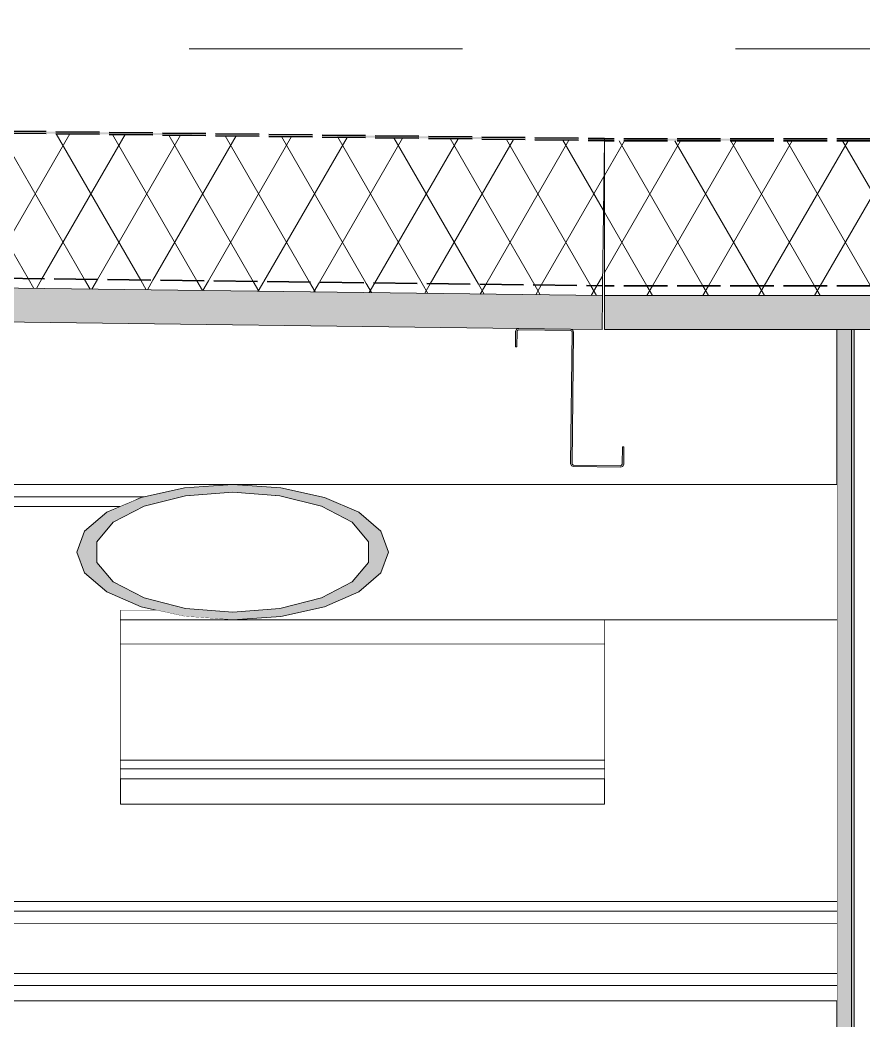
# Model space of a CAD drawing. Header units: millimetres. Extents: x -48147 to 1428745, y -495156 to 18123.
# Drawn here: x 1380830 to 1381702, y -474703 to -473669 of the extents above; entities that cross this region are included whole.
import ezdxf

# ---------------------------------------------------------------- set-up
doc = ezdxf.new("R2010")
doc.units = ezdxf.units.MM
doc.header["$MEASUREMENT"] = 0
for name, pattern in [('Dashed', [2822.222233, 1411.111116, -1411.111116]), ('Hidden Line', [55, 45, -10]), ('Wipeout_Contour', [1000, 0, -1000])]:
    doc.linetypes.add(name, pattern=pattern)
for name, color, linetype, lineweight, true_color in [('0_Pen_No__105', 7, 'Continuous', 15, 0xa6a6a6), ('New_A-20-M_Roof_Pen_No__147', 7, 'Continuous', 0, 0x606060), ('New_A-20-M_Roof_Pen_No__149', 7, 'Continuous', 0, 0x2a2a2a), ('New_A-20-M_Roof_Pen_No__162', 7, 'Continuous', 0, 0xe47200), ('New_A-20-M_Roof_Pen_No__81', 7, 'Continuous', 20, 0x6a6a6a), ('New_A-25-M_Wall_Int_Pen_No__107', 7, 'Continuous', 15, 0xa6a6a6)]:
    doc.layers.add(name, color=color, linetype=linetype, lineweight=lineweight, true_color=true_color)
for name, color, linetype in [('New_A-20-M_Roof', 7, 'Continuous'), ('New_A-25-M_Wall_Int', 7, 'Continuous'), ('S-280-M_STRUCT_FRAME.IFC Import', 7, 'Continuous')]:
    doc.layers.add(name, color=color, linetype=linetype)
for name, color, linetype, lineweight in [('New_A-20-M_Roof_Pen_No__193', 7, 'Continuous', 18), ('New_A-20-M_Roof_Pen_No__195', 7, 'Continuous', 35), ('New_A-20-M_Roof_Pen_No__4', 7, 'Continuous', 20), ('New_A-20-M_Roof_Pen_No__85', 8, 'Continuous', 20), ('New_A-25-M_Wall_Int_Pen_No__1', 7, 'Continuous', 13), ('S-280-M_STRUCT_FRAME.IFC Import_Pen_No__1', 7, 'Continuous', 13), ('S-280-M_STRUCT_FRAME.IFC Import_Pen_No__160', 5, 'Continuous', 200), ('S-280-M_STRUCT_FRAME.IFC Import_Pen_No__90', 8, 'Continuous', 20)]:
    doc.layers.add(name, color=color, linetype=linetype, lineweight=lineweight)
pattern_1 = [(60, (1341556.51, -489898.95), (-43.30127, 25), []), (120, (1341556.51, -489898.95), (43.30127, 25), [])]

# ---------------------------------------------------------------- blocks, each defined once
blk = doc.blocks.new('Section Elem_27_2', base_point=(1341556.5, -489899))
at = {"layer": 'New_A-25-M_Wall_Int_Pen_No__107', "linetype": 'Continuous'}
blk.add_hatch(color=256, dxfattribs=at).paths.add_polyline_path([(1381673.7, -473989), (1381673.7, -475649), (1381688.7, -475649), (1381688.7, -473989)])
at = {"layer": 'New_A-25-M_Wall_Int_Pen_No__107', "linetype": 'Continuous', "lineweight": 0, "true_color": 0x535353}
blk.add_hatch(color=251, dxfattribs=at).paths.add_polyline_path([(1381688.7, -475649), (1381691.7, -475649), (1381691.7, -473989), (1381688.7, -473989)])
at = {"layer": 'New_A-25-M_Wall_Int_Pen_No__1', "linetype": 'Continuous'}
blk.add_line((1381673.7, -473989), (1381673.7, -474724), dxfattribs=at)
at = {"color": 254, "linetype": 'Wipeout_Contour', "lineweight": 0, "ltscale": 5844044.067370616}
blk.add_wipeout([(1381691.7, -475649), (1381711.7, -475649), (1381711.7, -473989), (1381691.7, -473989)], dxfattribs=at).dxf.layer = 'New_A-25-M_Wall_Int'
at = {"layer": 'New_A-25-M_Wall_Int_Pen_No__1', "linetype": 'Continuous'}
for p, q in [((1381688.7, -473989), (1381688.7, -475649)), ((1381691.7, -473989), (1381691.7, -475649))]:
    blk.add_line(p, q, dxfattribs=at)
blk = doc.blocks.new('*X315', base_point=(1341556.5, -489899))
at = {"layer": 'New_A-20-M_Roof_Pen_No__162', "linetype": 'Continuous'}
for points in [[(1381007.3, -473786.6), (1380857.3, -473784.7), (1380857.3, -473786.7), (1381007.3, -473788.6)], [(1381307.3, -473790.3), (1381157.3, -473788.5), (1381157.3, -473790.5), (1381307.3, -473792.3)]]:
    blk.add_hatch(color=256, dxfattribs=at).paths.add_polyline_path(points)
blk = doc.blocks.new('Section Elem_289_2', base_point=(1341556.5, -489899))
at = {"layer": 'New_A-20-M_Roof_Pen_No__4', "linetype": 'Continuous'}
for p, q in [((1380198.7, -473973.4), (1381345, -473987.8)), ((1381345, -473987.8), (1381398.6, -473988.5)), ((1381398.6, -473988.5), (1381431, -473988.9))]:
    blk.add_line(p, q, dxfattribs=at)
at = {"color": 254, "linetype": 'Wipeout_Contour', "lineweight": 0, "ltscale": 5828665.253589485}
blk.add_wipeout([(1381433.5, -473791.9), (1374573.5, -473705.7), (1374573.5, -473707.7), (1381433.5, -473793.9)], dxfattribs=at).dxf.layer = 'New_A-20-M_Roof'
at = {"layer": 'New_A-20-M_Roof'}
blk.add_blockref('*X315', (1341556.5, -489899), dxfattribs=at)
at = {"color": 254, "linetype": 'Wipeout_Contour', "lineweight": 0, "ltscale": 5828762.298237704}
blk.add_wipeout([(1374573.5, -473707.7), (1374573.5, -473857.7), (1381431.6, -473943.9), (1381433.5, -473793.9)], dxfattribs=at).dxf.layer = 'New_A-20-M_Roof'
at = {"layer": 'New_A-20-M_Roof_Pen_No__85', "linetype": 'Continuous'}
h = blk.add_hatch(dxfattribs=at)
h.set_pattern_fill('Batt_Insulation_0002', color=256, style=0, pattern_type=2)
h.set_pattern_definition(pattern_1)
h.paths.add_polyline_path([(1374573.5, -473707.7), (1374573.5, -473857.7), (1381431.6, -473943.9), (1381433.5, -473793.9)])
at = {"layer": 'New_A-20-M_Roof_Pen_No__195', "linetype": 'Hidden Line', "flags": 128}
for points in [[(1371682.5, -473669.4), (1374573.5, -473705.7), (1381433.5, -473791.9)], [(1371682.5, -473671.4), (1374573.5, -473707.7), (1381433.5, -473793.9)]]:
    blk.add_lwpolyline(points, dxfattribs=at)
at = {"color": 254, "linetype": 'Wipeout_Contour', "lineweight": 0, "ltscale": 5828864.449345781}
blk.add_wipeout([(1374573.5, -473857.7), (1374573.5, -473867.7), (1381431.5, -473953.9), (1381431.6, -473943.9)], dxfattribs=at).dxf.layer = 'New_A-20-M_Roof'
at = {"layer": 'New_A-20-M_Roof_Pen_No__81', "linetype": 'Continuous', "lineweight": 0, "true_color": 0x353535}
blk.add_hatch(color=250, dxfattribs=at).paths.add_polyline_path([(1374573.5, -473867.7), (1374573.5, -473902.7), (1381431, -473988.9), (1381431.5, -473953.9)])
at = {"layer": 'New_A-20-M_Roof_Pen_No__85', "linetype": 'Continuous'}
h = blk.add_hatch(dxfattribs=at)
h.set_pattern_fill('Batt_Insulation_0002', color=256, style=0, pattern_type=2)
h.set_pattern_definition(pattern_1)
h.paths.add_polyline_path([(1374573.5, -473857.7), (1374573.5, -473867.7), (1381431.5, -473953.9), (1381431.6, -473943.9)])
at = {"layer": 'New_A-20-M_Roof_Pen_No__147', "linetype": 'Continuous'}
blk.add_line((1381431.5, -473953.9), (1381431, -473988.9), dxfattribs=at)
at = {"layer": 'New_A-20-M_Roof_Pen_No__149', "linetype": 'Continuous', "flags": 128}
blk.add_lwpolyline([(1371680.4, -473831.4), (1374573.5, -473867.7), (1381431.5, -473953.9)], dxfattribs=at)
at = {"layer": 'New_A-20-M_Roof_Pen_No__193', "linetype": 'Continuous', "flags": 128}
blk.add_lwpolyline([(1381433.5, -473791.9), (1381433.5, -473793.9), (1381431.6, -473943.9), (1381431.5, -473953.9)], dxfattribs=at)
at = {"layer": 'New_A-20-M_Roof_Pen_No__195', "linetype": 'Hidden Line', "flags": 128}
blk.add_lwpolyline([(1371680.6, -473821.4), (1374573.5, -473857.7), (1381431.6, -473943.9)], dxfattribs=at)
blk = doc.blocks.new('*X319', base_point=(1341556.5, -489899))
at = {"layer": 'New_A-20-M_Roof_Pen_No__162', "linetype": 'Continuous'}
for points in [[(1381457.3, -473794), (1381607.3, -473794), (1381607.3, -473792), (1381457.3, -473792)], [(1381883.5, -473792), (1381757.3, -473792), (1381757.3, -473794), (1381883.5, -473794)]]:
    blk.add_hatch(color=256, dxfattribs=at).paths.add_polyline_path(points)
blk = doc.blocks.new('Section Elem_291_2', base_point=(1341556.5, -489899))
at = {"layer": 'New_A-20-M_Roof_Pen_No__4', "linetype": 'Continuous'}
for p, q in [((1381673.7, -473989), (1381433.5, -473989)), ((1381883.5, -473989), (1381773.7, -473989))]:
    blk.add_line(p, q, dxfattribs=at)
at = {"layer": 'New_A-20-M_Roof_Pen_No__4', "linetype": 'Continuous', "flags": 128}
blk.add_lwpolyline([(1381773.7, -473989), (1381758.7, -473989), (1381755.7, -473989), (1381736.7, -473989), (1381711.7, -473989), (1381691.7, -473989), (1381688.7, -473989), (1381673.7, -473989)], dxfattribs=at)
at = {"color": 254, "linetype": 'Wipeout_Contour', "lineweight": 0, "ltscale": 5842547.322920877}
blk.add_wipeout([(1381433.5, -473794), (1381883.5, -473794), (1381883.5, -473792), (1381433.5, -473792)], dxfattribs=at).dxf.layer = 'New_A-20-M_Roof'
at = {"layer": 'New_A-20-M_Roof'}
blk.add_blockref('*X319', (1341556.5, -489899), dxfattribs=at)
at = {"color": 254, "linetype": 'Wipeout_Contour', "lineweight": 0, "ltscale": 5842645.946687349}
blk.add_wipeout([(1381433.5, -473794), (1381433.5, -473944), (1381883.5, -473944), (1381883.5, -473794)], dxfattribs=at).dxf.layer = 'New_A-20-M_Roof'
at = {"layer": 'New_A-20-M_Roof_Pen_No__85', "linetype": 'Continuous'}
h = blk.add_hatch(dxfattribs=at)
h.set_pattern_fill('Batt_Insulation_0002', color=256, style=0, pattern_type=2)
h.set_pattern_definition(pattern_1)
h.paths.add_polyline_path([(1381433.5, -473794), (1381433.5, -473944), (1381883.5, -473944), (1381883.5, -473794)])
at = {"layer": 'New_A-20-M_Roof_Pen_No__195', "linetype": 'Hidden Line'}
for p, q in [((1381883.5, -473792), (1381433.5, -473792)), ((1381883.5, -473794), (1381433.5, -473794))]:
    blk.add_line(p, q, dxfattribs=at)
at = {"color": 254, "linetype": 'Wipeout_Contour', "lineweight": 0, "ltscale": 5842749.762292341}
blk.add_wipeout([(1381433.5, -473944), (1381433.5, -473954), (1381883.5, -473954), (1381883.5, -473944)], dxfattribs=at).dxf.layer = 'New_A-20-M_Roof'
at = {"layer": 'New_A-20-M_Roof_Pen_No__81', "linetype": 'Continuous', "lineweight": 0, "true_color": 0x353535}
blk.add_hatch(color=250, dxfattribs=at).paths.add_polyline_path([(1381433.5, -473954), (1381433.5, -473989), (1381883.5, -473989), (1381883.5, -473954)])
at = {"layer": 'New_A-20-M_Roof_Pen_No__85', "linetype": 'Continuous'}
h = blk.add_hatch(dxfattribs=at)
h.set_pattern_fill('Batt_Insulation_0002', color=256, style=0, pattern_type=2)
h.set_pattern_definition(pattern_1)
h.paths.add_polyline_path([(1381433.5, -473944), (1381433.5, -473954), (1381883.5, -473954), (1381883.5, -473944)])
at = {"layer": 'New_A-20-M_Roof_Pen_No__147', "linetype": 'Continuous'}
for p, q in [((1381433.5, -473954), (1381433.5, -473989)), ((1381883.5, -473954), (1381883.5, -473989))]:
    blk.add_line(p, q, dxfattribs=at)
at = {"layer": 'New_A-20-M_Roof_Pen_No__149', "linetype": 'Continuous'}
blk.add_line((1381883.5, -473954), (1381433.5, -473954), dxfattribs=at)
at = {"layer": 'New_A-20-M_Roof_Pen_No__193', "linetype": 'Continuous', "flags": 128}
for points in [[(1381433.5, -473792), (1381433.5, -473794), (1381433.5, -473944), (1381433.5, -473954)], [(1381883.5, -473792), (1381883.5, -473794), (1381883.5, -473944), (1381883.5, -473954)]]:
    blk.add_lwpolyline(points, dxfattribs=at)
at = {"layer": 'New_A-20-M_Roof_Pen_No__195', "linetype": 'Hidden Line'}
blk.add_line((1381883.5, -473944), (1381433.5, -473944), dxfattribs=at)
blk = doc.blocks.new('Section Elem_451_2', base_point=(1341556.5, -489899))
at = {"color": 254, "linetype": 'Wipeout_Contour', "lineweight": 0, "ltscale": 48173669.49204893}
blk.add_wipeout([(1380173.4, -474171.9), (1380173.4, -474579.5), (1381673.7, -474579.5), (1381673.7, -474288.7), (1381433.5, -474288.7), (1381433.5, -474479), (1380933.5, -474479), (1380933.5, -474279), (1380971.3, -474279), (1380954.8, -474275.3), (1380919.2, -474259.9), (1380896.3, -474240.4), (1380888.5, -474218.8), (1380896.3, -474197.2), (1380919.2, -474177.7), (1380932.8, -474171.9), (1380321.6, -474171.9), (1380327.4, -474177.7), (1380337.4, -474197.2), (1380340.8, -474218.8), (1380337.4, -474240.4), (1380327.4, -474259.9), (1380312, -474275.3), (1380292.5, -474285.2), (1380270.9, -474288.7), (1380249.4, -474285.2), (1380229.9, -474275.3), (1380214.4, -474259.9), (1380204.5, -474240.4), (1380201.1, -474218.8), (1380204.5, -474197.2), (1380214.4, -474177.7), (1380220.3, -474171.9)], dxfattribs=at).dxf.layer = 'S-280-M_STRUCT_FRAME.IFC Import'
at = {"color": 254, "linetype": 'Wipeout_Contour', "lineweight": 0, "ltscale": 5843815.655036949}
blk.add_wipeout([(1381773.8, -474288.7), (1381773.7, -474288.7), (1381773.7, -474579.5), (1381773.8, -474579.5)], dxfattribs=at).dxf.layer = 'S-280-M_STRUCT_FRAME.IFC Import'
at = {"layer": 'S-280-M_STRUCT_FRAME.IFC Import_Pen_No__90', "linetype": 'Continuous'}
for p, q in [((1380933.5, -474279), (1380933.5, -474479)), ((1380971.3, -474279), (1380933.5, -474279)), ((1381433.5, -474479), (1381433.5, -474288.7)), ((1380933.5, -474479), (1381433.5, -474479))]:
    blk.add_line(p, q, dxfattribs=at)
at = {"color": 254, "linetype": 'Wipeout_Contour', "lineweight": 0, "ltscale": 21891998.63160028}
blk.add_wipeout([(1380210, -474208.1), (1380210, -474229.5), (1380217.4, -474249.7), (1380231.2, -474266.2), (1380249.8, -474276.9), (1380270.9, -474280.7), (1380292.1, -474276.9), (1380310.7, -474266.2), (1380324.5, -474249.7), (1380331.8, -474229.5), (1380331.8, -474208.1), (1380324.5, -474187.9), (1380311.1, -474171.9), (1380230.8, -474171.9), (1380217.4, -474187.9)], dxfattribs=at).dxf.layer = 'S-280-M_STRUCT_FRAME.IFC Import'
at = {"color": 254, "linetype": 'Wipeout_Contour', "lineweight": 0, "ltscale": 5840792.974903775}
blk.add_wipeout([(1380173.4, -474586.7), (1381673.7, -474586.7), (1381673.7, -474579.5), (1380173.4, -474579.5)], dxfattribs=at).dxf.layer = 'S-280-M_STRUCT_FRAME.IFC Import'
at = {"color": 254, "linetype": 'Wipeout_Contour', "lineweight": 0, "ltscale": 5844009.211096885}
blk.add_wipeout([(1381773.8, -474579.5), (1381773.7, -474579.5), (1381773.7, -474586.7), (1381773.8, -474586.7)], dxfattribs=at).dxf.layer = 'S-280-M_STRUCT_FRAME.IFC Import'
at = {"layer": 'S-280-M_STRUCT_FRAME.IFC Import_Pen_No__90', "linetype": 'Continuous'}
blk.add_line((1381673.7, -474579.5), (1380173.4, -474579.5), dxfattribs=at)
at = {"color": 254, "linetype": 'Wipeout_Contour', "lineweight": 0, "ltscale": 5837511.678749574}
blk.add_wipeout([(1380173.4, -474164.6), (1380173.4, -474171.9), (1380220.3, -474171.9), (1380227.5, -474164.6)], dxfattribs=at).dxf.layer = 'S-280-M_STRUCT_FRAME.IFC Import'
at = {"color": 254, "linetype": 'Wipeout_Contour', "lineweight": 0, "ltscale": 5840799.605256559}
blk.add_wipeout([(1380173.4, -474589.7), (1381673.7, -474589.7), (1381673.7, -474586.7), (1380173.4, -474586.7)], dxfattribs=at).dxf.layer = 'S-280-M_STRUCT_FRAME.IFC Import'
at = {"color": 254, "linetype": 'Wipeout_Contour', "lineweight": 0, "ltscale": 5844015.837658337}
blk.add_wipeout([(1381773.8, -474586.7), (1381773.7, -474586.7), (1381773.7, -474589.7), (1381773.8, -474589.7)], dxfattribs=at).dxf.layer = 'S-280-M_STRUCT_FRAME.IFC Import'
at = {"layer": 'S-280-M_STRUCT_FRAME.IFC Import_Pen_No__90', "linetype": 'Continuous'}
blk.add_line((1380220.3, -474171.9), (1380173.4, -474171.9), dxfattribs=at)
at = {"color": 254, "linetype": 'Wipeout_Contour', "lineweight": 0, "ltscale": 8756679.903383069}
blk.add_wipeout([(1380231.2, -474171.4), (1380230.8, -474171.9), (1380311.1, -474171.9), (1380310.7, -474171.4), (1380298.9, -474164.6), (1380242.9, -474164.6)], dxfattribs=at).dxf.layer = 'S-280-M_STRUCT_FRAME.IFC Import'
at = {"color": 254, "linetype": 'Wipeout_Contour', "lineweight": 0, "ltscale": 5840809.80268999}
blk.add_wipeout([(1380173.4, -474602.4), (1381673.7, -474602.4), (1381673.7, -474589.7), (1380173.4, -474589.7)], dxfattribs=at).dxf.layer = 'S-280-M_STRUCT_FRAME.IFC Import'
at = {"color": 254, "linetype": 'Wipeout_Contour', "lineweight": 0, "ltscale": 5844026.029575779}
blk.add_wipeout([(1381773.8, -474589.7), (1381773.7, -474589.7), (1381773.7, -474602.4), (1381773.8, -474602.4)], dxfattribs=at).dxf.layer = 'S-280-M_STRUCT_FRAME.IFC Import'
at = {"layer": 'S-280-M_STRUCT_FRAME.IFC Import_Pen_No__90', "linetype": 'Continuous'}
for p, q in [((1381673.7, -474589.7), (1380173.4, -474589.7)), ((1381673.7, -474602.4), (1380173.4, -474602.4))]:
    blk.add_line(p, q, dxfattribs=at)
at = {"color": 254, "linetype": 'Wipeout_Contour', "lineweight": 0, "ltscale": 7296966.744224064}
blk.add_wipeout([(1380270.9, -474149), (1380173.4, -474149), (1380173.4, -474161.7), (1380231.1, -474161.7), (1380249.4, -474152.4)], dxfattribs=at).dxf.layer = 'S-280-M_STRUCT_FRAME.IFC Import'
at = {"color": 254, "linetype": 'Wipeout_Contour', "lineweight": 0, "ltscale": 5839141.617692073}
blk.add_wipeout([(1380314.3, -474164.6), (1380321.6, -474171.9), (1380932.8, -474171.9), (1380949.4, -474164.6)], dxfattribs=at).dxf.layer = 'S-280-M_STRUCT_FRAME.IFC Import'
at = {"layer": 'S-280-M_STRUCT_FRAME.IFC Import_Pen_No__90', "linetype": 'Continuous'}
for p, q in [((1380311.1, -474171.9), (1380230.8, -474171.9)), ((1380932.8, -474171.9), (1380321.6, -474171.9))]:
    blk.add_line(p, q, dxfattribs=at)
at = {"color": 254, "linetype": 'Wipeout_Contour', "lineweight": 0, "ltscale": 7296920.163045363}
blk.add_wipeout([(1380231.1, -474161.7), (1380173.4, -474161.7), (1380173.4, -474164.6), (1380227.5, -474164.6), (1380229.9, -474162.3)], dxfattribs=at).dxf.layer = 'S-280-M_STRUCT_FRAME.IFC Import'
at = {"color": 254, "linetype": 'Wipeout_Contour', "lineweight": 0, "ltscale": 7297218.778699623}
blk.add_wipeout([(1380248.1, -474161.7), (1380293.8, -474161.7), (1380292.1, -474160.7), (1380270.9, -474157), (1380249.8, -474160.7)], dxfattribs=at).dxf.layer = 'S-280-M_STRUCT_FRAME.IFC Import'
at = {"layer": 'S-280-M_STRUCT_FRAME.IFC Import_Pen_No__90', "linetype": 'Continuous'}
blk.add_line((1380231.1, -474161.7), (1380173.4, -474161.7), dxfattribs=at)
at = {"color": 254, "linetype": 'Wipeout_Contour', "lineweight": 0, "ltscale": 8758783.5146587}
blk.add_wipeout([(1380270.9, -474149), (1380292.5, -474152.4), (1380310.7, -474161.7), (1380957.7, -474161.7), (1380999.7, -474152.4), (1381049.4, -474149)], dxfattribs=at).dxf.layer = 'S-280-M_STRUCT_FRAME.IFC Import'
at = {"layer": 'S-280-M_STRUCT_FRAME.IFC Import_Pen_No__90', "linetype": 'Continuous'}
blk.add_line((1381049.4, -474149), (1380173.4, -474149), dxfattribs=at)
at = {"color": 254, "linetype": 'Wipeout_Contour', "lineweight": 0, "ltscale": 5837778.407500269}
blk.add_wipeout([(1380248.1, -474161.7), (1380242.9, -474164.6), (1380298.9, -474164.6), (1380293.8, -474161.7)], dxfattribs=at).dxf.layer = 'S-280-M_STRUCT_FRAME.IFC Import'
at = {"color": 254, "linetype": 'Wipeout_Contour', "lineweight": 0, "ltscale": 8758722.431041488}
blk.add_wipeout([(1380957.7, -474161.7), (1380310.7, -474161.7), (1380312, -474162.3), (1380314.3, -474164.6), (1380949.4, -474164.6), (1380954.8, -474162.3)], dxfattribs=at).dxf.layer = 'S-280-M_STRUCT_FRAME.IFC Import'
at = {"layer": 'S-280-M_STRUCT_FRAME.IFC Import_Pen_No__90', "linetype": 'Continuous'}
for p, q in [((1380293.8, -474161.7), (1380248.1, -474161.7)), ((1380957.7, -474161.7), (1380310.7, -474161.7))]:
    blk.add_line(p, q, dxfattribs=at)
blk = doc.blocks.new('Section Elem_452_2', base_point=(1341556.5, -489899))
at = {"color": 254, "linetype": 'Wipeout_Contour', "lineweight": 0, "ltscale": 8762702.441487586}
blk.add_wipeout([(1380933.5, -474314), (1381433.4, -474314), (1381433.4, -474479), (1381433.5, -474479), (1381433.5, -474288.7), (1380933.5, -474288.7)], dxfattribs=at).dxf.layer = 'S-280-M_STRUCT_FRAME.IFC Import'
at = {"color": 254, "linetype": 'Wipeout_Contour', "lineweight": 0, "ltscale": 5840851.472348791}
blk.add_wipeout([(1381673.7, -474602.4), (1380173.4, -474602.4), (1380173.4, -474653.8), (1381673.7, -474653.8)], dxfattribs=at).dxf.layer = 'S-280-M_STRUCT_FRAME.IFC Import'
at = {"color": 254, "linetype": 'Wipeout_Contour', "lineweight": 0, "ltscale": 5844067.676208345}
blk.add_wipeout([(1381773.7, -474602.4), (1381773.7, -474653.8), (1381773.8, -474653.8), (1381773.8, -474602.4)], dxfattribs=at).dxf.layer = 'S-280-M_STRUCT_FRAME.IFC Import'
at = {"layer": 'S-280-M_STRUCT_FRAME.IFC Import_Pen_No__90', "linetype": 'Continuous'}
for p, q in [((1381433.4, -474314), (1380933.5, -474314)), ((1381433.4, -474479), (1381433.4, -474314))]:
    blk.add_line(p, q, dxfattribs=at)
at = {"color": 254, "linetype": 'Wipeout_Contour', "lineweight": 0, "ltscale": 5840890.724649024}
blk.add_wipeout([(1380173.4, -474662.7), (1381673.7, -474662.7), (1381673.7, -474653.8), (1380173.4, -474653.8)], dxfattribs=at).dxf.layer = 'S-280-M_STRUCT_FRAME.IFC Import'
at = {"color": 254, "linetype": 'Wipeout_Contour', "lineweight": 0, "ltscale": 5844106.9069865}
blk.add_wipeout([(1381773.8, -474653.8), (1381773.7, -474653.8), (1381773.7, -474662.7), (1381773.8, -474662.7)], dxfattribs=at).dxf.layer = 'S-280-M_STRUCT_FRAME.IFC Import'
at = {"layer": 'S-280-M_STRUCT_FRAME.IFC Import_Pen_No__90', "linetype": 'Continuous'}
blk.add_line((1380173.4, -474653.8), (1381673.7, -474653.8), dxfattribs=at)
at = {"color": 254, "linetype": 'Wipeout_Contour', "lineweight": 0, "ltscale": 5840898.981245415}
blk.add_wipeout([(1380173.4, -474666.5), (1381673.7, -474666.5), (1381673.7, -474662.7), (1380173.4, -474662.7)], dxfattribs=at).dxf.layer = 'S-280-M_STRUCT_FRAME.IFC Import'
at = {"color": 254, "linetype": 'Wipeout_Contour', "lineweight": 0, "ltscale": 5844115.158855661}
blk.add_wipeout([(1381773.8, -474662.7), (1381773.7, -474662.7), (1381773.7, -474666.5), (1381773.8, -474666.5)], dxfattribs=at).dxf.layer = 'S-280-M_STRUCT_FRAME.IFC Import'
at = {"color": 254, "linetype": 'Wipeout_Contour', "lineweight": 0, "ltscale": 5840911.54160769}
blk.add_wipeout([(1380173.4, -474682.1), (1381673.7, -474682.1), (1381673.7, -474666.5), (1380173.4, -474666.5)], dxfattribs=at).dxf.layer = 'S-280-M_STRUCT_FRAME.IFC Import'
at = {"color": 254, "linetype": 'Wipeout_Contour', "lineweight": 0, "ltscale": 5844127.71246729}
blk.add_wipeout([(1381773.8, -474666.5), (1381773.7, -474666.5), (1381773.7, -474682.1), (1381773.8, -474682.1)], dxfattribs=at).dxf.layer = 'S-280-M_STRUCT_FRAME.IFC Import'
at = {"layer": 'S-280-M_STRUCT_FRAME.IFC Import_Pen_No__90', "linetype": 'Continuous'}
for p, q in [((1380173.4, -474666.5), (1381673.7, -474666.5)), ((1380173.4, -474682.1), (1381673.7, -474682.1))]:
    blk.add_line(p, q, dxfattribs=at)
blk = doc.blocks.new('Section Elem_454_2', base_point=(1341556.5, -489899))
at = {"layer": 'S-280-M_STRUCT_FRAME.IFC Import_Pen_No__1', "linetype": 'Continuous'}
for p, q in [((1380896.3, -474197.2), (1380888.5, -474218.8)), ((1380888.5, -474218.8), (1380896.3, -474240.4))]:
    blk.add_line(p, q, dxfattribs=at)
at = {"color": 254, "linetype": 'Wipeout_Contour', "lineweight": 0, "ltscale": 5842112.211507943}
blk.add_wipeout([(1381099.2, -474285.2), (1381049.4, -474288.7), (1381673.7, -474288.7), (1381673.7, -474285.2)], dxfattribs=at).dxf.layer = 'S-280-M_STRUCT_FRAME.IFC Import'
at = {"color": 254, "linetype": 'Wipeout_Contour', "lineweight": 0, "ltscale": 5842193.045738496}
blk.add_wipeout([(1381144.1, -474275.3), (1381099.2, -474285.2), (1381673.7, -474285.2), (1381673.7, -474275.3)], dxfattribs=at).dxf.layer = 'S-280-M_STRUCT_FRAME.IFC Import'
at = {"layer": 'S-280-M_STRUCT_FRAME.IFC Import_Pen_No__90', "linetype": 'Continuous'}
blk.add_line((1381673.7, -474288.7), (1381049.4, -474288.7), dxfattribs=at)
at = {"color": 254, "linetype": 'Wipeout_Contour', "lineweight": 0, "ltscale": 5842252.707531231}
blk.add_wipeout([(1381179.7, -474259.9), (1381144.1, -474275.3), (1381673.7, -474275.3), (1381673.7, -474259.9)], dxfattribs=at).dxf.layer = 'S-280-M_STRUCT_FRAME.IFC Import'
at = {"color": 254, "linetype": 'Wipeout_Contour', "lineweight": 0, "ltscale": 4380654.609282224}
blk.add_wipeout([(1381098.2, -474276.9), (1381000.7, -474276.9), (1381049.4, -474280.7)], dxfattribs=at).dxf.layer = 'S-280-M_STRUCT_FRAME.IFC Import'
at = {"color": 254, "linetype": 'Wipeout_Contour', "lineweight": 0, "ltscale": 5842285.35910151}
blk.add_wipeout([(1381202.6, -474240.4), (1381179.7, -474259.9), (1381673.7, -474259.9), (1381673.7, -474240.4)], dxfattribs=at).dxf.layer = 'S-280-M_STRUCT_FRAME.IFC Import'
at = {"color": 254, "linetype": 'Wipeout_Contour', "lineweight": 0, "ltscale": 5840864.437380848}
blk.add_wipeout([(1381141.1, -474266.2), (1380957.8, -474266.2), (1381000.7, -474276.9), (1381098.2, -474276.9)], dxfattribs=at).dxf.layer = 'S-280-M_STRUCT_FRAME.IFC Import'
at = {"color": 254, "linetype": 'Wipeout_Contour', "lineweight": 0, "ltscale": 5842287.804931765}
blk.add_wipeout([(1381210.4, -474218.8), (1381202.6, -474240.4), (1381673.7, -474240.4), (1381673.7, -474218.8)], dxfattribs=at).dxf.layer = 'S-280-M_STRUCT_FRAME.IFC Import'
at = {"color": 254, "linetype": 'Wipeout_Contour', "lineweight": 0, "ltscale": 5840846.773009859}
blk.add_wipeout([(1381172.9, -474249.7), (1380926, -474249.7), (1380957.8, -474266.2), (1381141.1, -474266.2)], dxfattribs=at).dxf.layer = 'S-280-M_STRUCT_FRAME.IFC Import'
at = {"color": 254, "linetype": 'Wipeout_Contour', "lineweight": 0, "ltscale": 5842259.772147464}
blk.add_wipeout([(1381202.6, -474197.2), (1381210.4, -474218.8), (1381673.7, -474218.8), (1381673.7, -474197.2)], dxfattribs=at).dxf.layer = 'S-280-M_STRUCT_FRAME.IFC Import'
at = {"color": 254, "linetype": 'Wipeout_Contour', "lineweight": 0, "ltscale": 5840822.974019267}
blk.add_wipeout([(1380909.1, -474229.5), (1380926, -474249.7), (1381172.9, -474249.7), (1381189.8, -474229.5)], dxfattribs=at).dxf.layer = 'S-280-M_STRUCT_FRAME.IFC Import'
at = {"layer": 'S-280-M_STRUCT_FRAME.IFC Import_Pen_No__1', "linetype": 'Continuous'}
blk.add_line((1381210.4, -474218.8), (1381202.6, -474240.4), dxfattribs=at)
at = {"layer": 'S-280-M_STRUCT_FRAME.IFC Import_Pen_No__1', "linetype": 'Continuous', "flags": 128}
blk.add_lwpolyline([(1380896.3, -474240.4), (1380919.2, -474259.9), (1380954.8, -474275.3), (1380999.7, -474285.2), (1381049.4, -474288.7), (1381099.2, -474285.2), (1381144.1, -474275.3), (1381179.7, -474259.9), (1381202.6, -474240.4)], dxfattribs=at)
at = {"color": 254, "linetype": 'Wipeout_Contour', "lineweight": 0, "ltscale": 5842204.004390493}
blk.add_wipeout([(1381179.7, -474177.7), (1381202.6, -474197.2), (1381673.7, -474197.2), (1381673.7, -474177.7)], dxfattribs=at).dxf.layer = 'S-280-M_STRUCT_FRAME.IFC Import'
at = {"color": 254, "linetype": 'Wipeout_Contour', "lineweight": 0, "ltscale": 5840795.911173698}
blk.add_wipeout([(1380909.1, -474208.1), (1380909.1, -474229.5), (1381189.8, -474229.5), (1381189.8, -474208.1)], dxfattribs=at).dxf.layer = 'S-280-M_STRUCT_FRAME.IFC Import'
at = {"layer": 'S-280-M_STRUCT_FRAME.IFC Import_Pen_No__1', "linetype": 'Continuous'}
blk.add_line((1381202.6, -474197.2), (1381210.4, -474218.8), dxfattribs=at)
at = {"layer": 'S-280-M_STRUCT_FRAME.IFC Import_Pen_No__1', "linetype": 'Continuous', "flags": 128}
blk.add_lwpolyline([(1380909.1, -474229.5), (1380926, -474249.7), (1380957.8, -474266.2), (1381000.7, -474276.9), (1381049.4, -474280.7), (1381098.2, -474276.9), (1381141.1, -474266.2), (1381172.9, -474249.7), (1381189.8, -474229.5)], dxfattribs=at)
at = {"color": 254, "linetype": 'Wipeout_Contour', "lineweight": 0, "ltscale": 5842125.993477555}
blk.add_wipeout([(1381144.1, -474162.3), (1381179.7, -474177.7), (1381673.7, -474177.7), (1381673.7, -474162.3)], dxfattribs=at).dxf.layer = 'S-280-M_STRUCT_FRAME.IFC Import'
at = {"color": 254, "linetype": 'Wipeout_Contour', "lineweight": 0, "ltscale": 5840768.84881865}
blk.add_wipeout([(1380926, -474187.9), (1380909.1, -474208.1), (1381189.8, -474208.1), (1381172.9, -474187.9)], dxfattribs=at).dxf.layer = 'S-280-M_STRUCT_FRAME.IFC Import'
at = {"layer": 'S-280-M_STRUCT_FRAME.IFC Import_Pen_No__1', "linetype": 'Continuous'}
for p, q in [((1380909.1, -474208.1), (1380909.1, -474229.5)), ((1381189.8, -474208.1), (1381189.8, -474229.5))]:
    blk.add_line(p, q, dxfattribs=at)
at = {"color": 254, "linetype": 'Wipeout_Contour', "lineweight": 0, "ltscale": 5842033.374653127}
blk.add_wipeout([(1381099.2, -474152.4), (1381144.1, -474162.3), (1381673.7, -474162.3), (1381673.7, -474152.4)], dxfattribs=at).dxf.layer = 'S-280-M_STRUCT_FRAME.IFC Import'
at = {"color": 254, "linetype": 'Wipeout_Contour', "lineweight": 0, "ltscale": 5840745.0508822}
blk.add_wipeout([(1380957.8, -474171.4), (1380926, -474187.9), (1381172.9, -474187.9), (1381141.1, -474171.4)], dxfattribs=at).dxf.layer = 'S-280-M_STRUCT_FRAME.IFC Import'
at = {"color": 254, "linetype": 'Wipeout_Contour', "lineweight": 0, "ltscale": 5841935.212075548}
blk.add_wipeout([(1381049.4, -474149), (1381099.2, -474152.4), (1381673.7, -474152.4), (1381673.7, -474149)], dxfattribs=at).dxf.layer = 'S-280-M_STRUCT_FRAME.IFC Import'
at = {"color": 254, "linetype": 'Wipeout_Contour', "lineweight": 0, "ltscale": 5840727.387534107}
blk.add_wipeout([(1381000.7, -474160.7), (1380957.8, -474171.4), (1381141.1, -474171.4), (1381098.2, -474160.7)], dxfattribs=at).dxf.layer = 'S-280-M_STRUCT_FRAME.IFC Import'
at = {"layer": 'S-280-M_STRUCT_FRAME.IFC Import_Pen_No__90', "linetype": 'Continuous'}
blk.add_line((1381673.7, -474149), (1381049.4, -474149), dxfattribs=at)
at = {"color": 254, "linetype": 'Wipeout_Contour', "lineweight": 0, "ltscale": 4380539.25993005}
blk.add_wipeout([(1381049.4, -474157), (1381000.7, -474160.7), (1381098.2, -474160.7)], dxfattribs=at).dxf.layer = 'S-280-M_STRUCT_FRAME.IFC Import'
at = {"layer": 'S-280-M_STRUCT_FRAME.IFC Import_Pen_No__160', "linetype": 'Continuous', "lineweight": 0, "true_color": 0x00007f}
h = blk.add_hatch(color=176, dxfattribs=at)
h.paths.add_polyline_path([(1381049.4, -474288.7), (1381099.2, -474285.2), (1381144.1, -474275.3), (1381179.7, -474259.9), (1381202.6, -474240.4), (1381210.4, -474218.8), (1381202.6, -474197.2), (1381179.7, -474177.7), (1381144.1, -474162.3), (1381099.2, -474152.4), (1381049.4, -474149), (1380999.7, -474152.4), (1380954.8, -474162.3), (1380919.2, -474177.7), (1380896.3, -474197.2), (1380888.5, -474218.8), (1380896.3, -474240.4), (1380919.2, -474259.9), (1380954.8, -474275.3), (1380999.7, -474285.2)])
h.paths.add_polyline_path([(1381049.4, -474280.7), (1381000.7, -474276.9), (1380957.8, -474266.2), (1380926, -474249.7), (1380909.1, -474229.5), (1380909.1, -474208.1), (1380926, -474187.9), (1380957.8, -474171.4), (1381000.7, -474160.7), (1381049.4, -474157), (1381098.2, -474160.7), (1381141.1, -474171.4), (1381172.9, -474187.9), (1381189.8, -474208.1), (1381189.8, -474229.5), (1381172.9, -474249.7), (1381141.1, -474266.2), (1381098.2, -474276.9)], flags=0)
at = {"layer": 'S-280-M_STRUCT_FRAME.IFC Import_Pen_No__1', "linetype": 'Continuous', "flags": 128}
for points in [[(1381202.6, -474197.2), (1381179.7, -474177.7), (1381144.1, -474162.3), (1381099.2, -474152.4), (1381049.4, -474149), (1380999.7, -474152.4), (1380954.8, -474162.3), (1380919.2, -474177.7), (1380896.3, -474197.2)], [(1381189.8, -474208.1), (1381172.9, -474187.9), (1381141.1, -474171.4), (1381098.2, -474160.7), (1381049.4, -474157), (1381000.7, -474160.7), (1380957.8, -474171.4), (1380926, -474187.9), (1380909.1, -474208.1)]]:
    blk.add_lwpolyline(points, dxfattribs=at)
blk = doc.blocks.new('Section Elem_455_2', base_point=(1341556.5, -489899))
at = {"color": 254, "linetype": 'Wipeout_Contour', "lineweight": 0, "ltscale": 5840618.511995458}
blk.add_wipeout([(1380999.7, -474285.2), (1380933.5, -474285.2), (1380933.5, -474288.7), (1381049.4, -474288.7)], dxfattribs=at).dxf.layer = 'S-280-M_STRUCT_FRAME.IFC Import'
at = {"color": 254, "linetype": 'Wipeout_Contour', "lineweight": 0, "ltscale": 5840538.287364772}
blk.add_wipeout([(1380933.5, -474279), (1380933.5, -474285.2), (1380999.7, -474285.2), (1380971.3, -474279)], dxfattribs=at).dxf.layer = 'S-280-M_STRUCT_FRAME.IFC Import'
at = {"layer": 'S-280-M_STRUCT_FRAME.IFC Import_Pen_No__90', "linetype": 'Continuous'}
blk.add_line((1380933.5, -474288.7), (1381049.4, -474288.7), dxfattribs=at)
blk = doc.blocks.new('Section Elem_457_2', base_point=(1341556.5, -489899))
at = {"color": 254, "linetype": 'Wipeout_Contour', "lineweight": 0, "ltscale": 5841504.368884361}
blk.add_wipeout([(1380933.5, -474433.7), (1381433.4, -474433.7), (1381433.4, -474314), (1380933.5, -474314)], dxfattribs=at).dxf.layer = 'S-280-M_STRUCT_FRAME.IFC Import'
at = {"color": 254, "linetype": 'Wipeout_Contour', "lineweight": 0, "ltscale": 5841600.326034295}
blk.add_wipeout([(1380933.5, -474442.6), (1380933.5, -474452.8), (1381433.4, -474452.8), (1381433.4, -474442.6)], dxfattribs=at).dxf.layer = 'S-280-M_STRUCT_FRAME.IFC Import'
at = {"layer": 'S-280-M_STRUCT_FRAME.IFC Import_Pen_No__90', "linetype": 'Continuous'}
blk.add_line((1380933.5, -474452.8), (1381433.4, -474452.8), dxfattribs=at)
at = {"color": 254, "linetype": 'Wipeout_Contour', "lineweight": 0, "ltscale": 5841586.222140171}
blk.add_wipeout([(1380933.5, -474433.7), (1380933.5, -474439.9), (1381433.4, -474439.9), (1381433.4, -474433.7)], dxfattribs=at).dxf.layer = 'S-280-M_STRUCT_FRAME.IFC Import'
at = {"layer": 'S-280-M_STRUCT_FRAME.IFC Import_Pen_No__90', "linetype": 'Continuous'}
blk.add_line((1380933.5, -474433.7), (1381433.4, -474433.7), dxfattribs=at)
at = {"color": 254, "linetype": 'Wipeout_Contour', "lineweight": 0, "ltscale": 5841592.004838115}
blk.add_wipeout([(1380933.5, -474439.9), (1380933.5, -474442.6), (1381433.4, -474442.6), (1381433.4, -474439.9)], dxfattribs=at).dxf.layer = 'S-280-M_STRUCT_FRAME.IFC Import'
at = {"layer": 'S-280-M_STRUCT_FRAME.IFC Import_Pen_No__90', "linetype": 'Continuous'}
blk.add_line((1380933.5, -474442.6), (1381433.4, -474442.6), dxfattribs=at)
blk = doc.blocks.new('Section Elem_461_2', base_point=(1341556.5, -489899))
at = {"layer": 'S-280-M_STRUCT_FRAME.IFC Import_Pen_No__160', "linetype": 'Continuous', "lineweight": 0, "true_color": 0x00007f}
blk.add_hatch(color=176, dxfattribs=at).paths.add_polyline_path([(1381450.2, -474131.2), (1381452.4, -474130.3), (1381453.4, -474128), (1381453.6, -474110.2), (1381452, -474110.2), (1381451.8, -474128), (1381451.3, -474129.1), (1381450.2, -474129.6), (1381401.6, -474129), (1381400.5, -474128.5), (1381400, -474127.3), (1381401.7, -473991.8), (1381400.8, -473989.5), (1381398.6, -473988.5), (1381345, -473987.8), (1381342.7, -473988.7), (1381341.7, -473991), (1381341.5, -474006.8), (1381343.1, -474006.8), (1381343.3, -473991), (1381343.8, -473989.9), (1381344.9, -473989.4), (1381398.5, -473990.1), (1381399.7, -473990.6), (1381400.1, -473991.7), (1381398.4, -474127.3), (1381399.3, -474129.6), (1381401.6, -474130.6)])
at = {"layer": 'S-280-M_STRUCT_FRAME.IFC Import_Pen_No__1', "linetype": 'Continuous'}
for p, q in [((1381345, -473987.8), (1381342.7, -473988.7)), ((1381398.6, -473988.5), (1381400.8, -473989.5)), ((1381341.5, -474006.8), (1381343.1, -474006.8)), ((1381452, -474110.2), (1381453.6, -474110.2))]:
    blk.add_line(p, q, dxfattribs=at)
at = {"layer": 'S-280-M_STRUCT_FRAME.IFC Import_Pen_No__1', "linetype": 'Continuous', "flags": 128}
for points in [[(1381342.7, -473988.7), (1381341.7, -473991), (1381341.5, -474006.8)], [(1381343.8, -473989.9), (1381343.3, -473991), (1381343.1, -474006.8)], [(1381399.7, -473990.6), (1381398.5, -473990.1), (1381344.9, -473989.4), (1381343.8, -473989.9)], [(1381399.7, -473990.6), (1381400.1, -473991.7), (1381398.4, -474127.3), (1381399.3, -474129.6)], [(1381400.8, -473989.5), (1381401.7, -473991.8), (1381400, -474127.3), (1381400.5, -474128.5)], [(1381452, -474110.2), (1381451.8, -474128), (1381451.3, -474129.1)], [(1381453.6, -474110.2), (1381453.4, -474128), (1381452.4, -474130.3)], [(1381399.3, -474129.6), (1381401.6, -474130.6), (1381450.2, -474131.2), (1381452.4, -474130.3)], [(1381400.5, -474128.5), (1381401.6, -474129), (1381450.2, -474129.6), (1381451.3, -474129.1)]]:
    blk.add_lwpolyline(points, dxfattribs=at)
blk = doc.blocks.new('S-27 Building Section_STORY_MARKER', base_point=(1341556.5, -489899))
at = {"layer": '0_Pen_No__105', "linetype": 'Dashed', "ltscale": 0.2}
blk.add_line((1357862.3, -473699), (1422610.8, -473699), dxfattribs=at)

msp = doc.modelspace()

# ---------------------------------------------------------------- block references
at = {"layer": 'New_A-20-M_Roof'}
msp.add_blockref('Section Elem_289_2', (1341556.5, -489899), dxfattribs=at)
at = {"layer": 'New_A-25-M_Wall_Int'}
msp.add_blockref('Section Elem_27_2', (1341556.5, -489899), dxfattribs=at)

# ---------------------------------------------------------------- next in the draw order: block references
at = {"layer": 'New_A-20-M_Roof'}
msp.add_blockref('Section Elem_291_2', (1341556.5, -489899), dxfattribs=at)
at = {"layer": 'S-280-M_STRUCT_FRAME.IFC Import'}
msp.add_blockref('Section Elem_451_2', (1341556.5, -489899), dxfattribs=at)

# ---------------------------------------------------------------- next in the draw order: block references
for name in ['Section Elem_461_2', 'Section Elem_452_2']:
    msp.add_blockref(name, (1341556.5, -489899), dxfattribs=at)

# ---------------------------------------------------------------- next in the draw order: block references
for name in ['Section Elem_454_2', 'Section Elem_457_2']:
    msp.add_blockref(name, (1341556.5, -489899), dxfattribs=at)

# ---------------------------------------------------------------- next in the draw order: block references
msp.add_blockref('Section Elem_455_2', (1341556.5, -489899), dxfattribs=at)

# ---------------------------------------------------------------- next in the draw order: block references
at = {"linetype": 'Continuous', "lineweight": 0}
msp.add_blockref('S-27 Building Section_STORY_MARKER', (1341556.5, -489899), dxfattribs=at)

doc.saveas('drawing.dxf')
